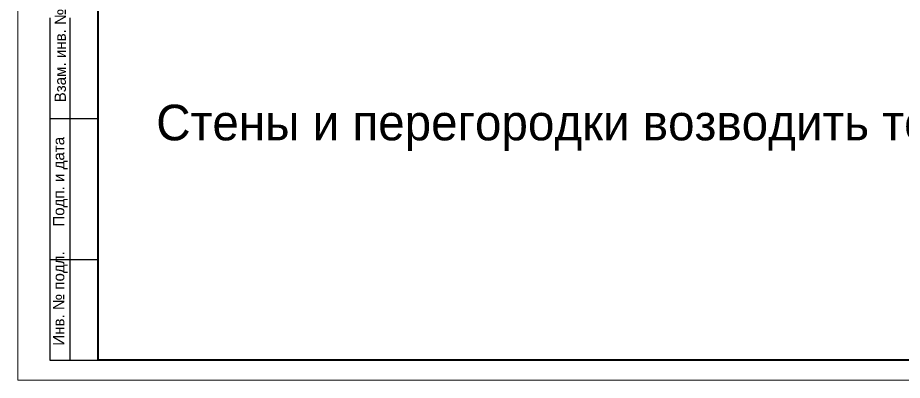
# Model space of a CAD drawing. Header units: millimetres. Extents: x -401725 to 250493, y 305116 to 802890.
# Drawn here: x -375136.78 to -375128.13, y 508958.13 to 508961.68 of the extents above; entities that cross this region are included whole.
import ezdxf

# ---------------------------------------------------------------- set-up
doc = ezdxf.new("R2010")
doc.units = ezdxf.units.MM
doc.layers.add('PDF _Геометрия', color=7, linetype='Continuous', true_color=0x1d1d1d)
doc.layers.add('PDF _Текст', color=7, linetype='Continuous')

msp = doc.modelspace()

# ---------------------------------------------------------------- linework, layer by layer
at = {"layer": 'PDF _Геометрия', "color": 7, "lineweight": 18}
for points in [[(-375089.9816321799, 508991.2421178153), (-375136.7847276796, 508991.2421178153), (-375136.7847276796, 508958.1322002806)], [(-375136.7838774259, 508958.1321731538), (-375089.9816321799, 508958.1321731538)]]:
    msp.add_lwpolyline(points, dxfattribs=at)
at = {"layer": 'PDF _Геометрия', "color": 7, "lineweight": 40}
for points in [[(-375135.9980631407, 508958.3288860716), (-375135.9980631407, 508991.0459332313)], [(-375090.1697171002, 508958.3287741738), (-375135.9970151872, 508958.3287741738)]]:
    msp.add_lwpolyline(points, dxfattribs=at)
at = {"layer": 'PDF _Геометрия', "color": 7, "lineweight": 30}
for points in [[(-375136.4713956517, 508961.6755352415), (-375136.4713956517, 508958.3288361778)], [(-375136.2730621234, 508961.6755352415), (-375136.2730621234, 508958.3288361778)], [(-375136.4713954398, 508960.6904854639), (-375135.998074019, 508960.6904854639)], [(-375136.4713937443, 508959.3120471502), (-375135.998071664, 508959.3120471502)], [(-375136.4713956517, 508958.3288860716), (-375135.9980560195, 508958.3288860716)]]:
    msp.add_lwpolyline(points, dxfattribs=at)

# ---------------------------------------------------------------- texts
at = {"layer": 'PDF _Текст', "char_height": 0.1103358192162381, "attachment_point": 4, "rotation": 90, "style": ''}
for s, insert in [('Взам. инв. №', (-375136.3676935304, 508960.8487970959)), ('Подп. и дата', (-375136.3676935304, 508959.6337973672)), ('Инв. № подл.', (-375136.3676935304, 508958.4704638982))]:
    msp.add_mtext(s, dxfattribs=dict(at, insert=insert))
at = {"layer": 'PDF _Текст', "color": 1, "insert": (-375135.4297277135, 508960.5987648829), "char_height": 0.3482068348675966, "attachment_point": 4, "style": ''}
msp.add_mtext('Стены и перегородки возводить только после монтажа инженерных коммуникаций!!!', dxfattribs=at)

doc.saveas('drawing.dxf')
